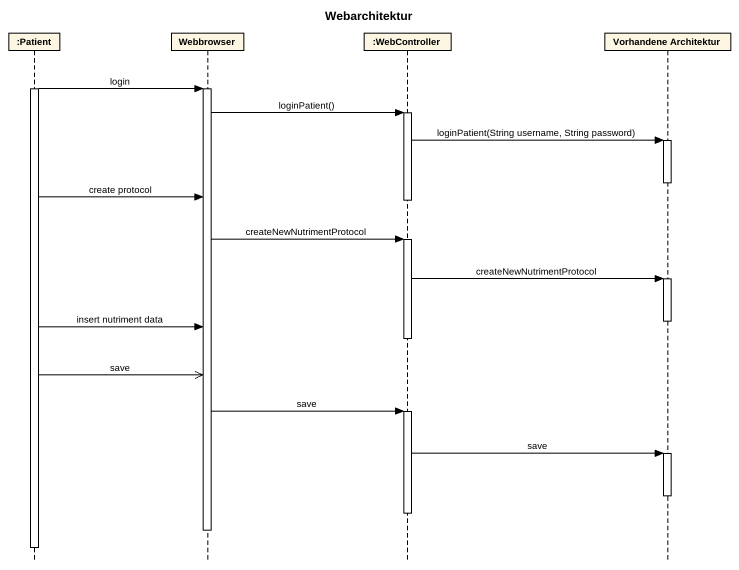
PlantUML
@startuml
title Webarchitektur
hide footbox
participant ":Patient" as Patient
participant Webbrowser
participant ":WebController" as WebController
participant "Vorhandene Architektur" as Vorhandene_Architektur

activate Patient
Patient -> Webbrowser : login
activate Webbrowser
Webbrowser -> WebController : loginPatient()
activate WebController
WebController -> Vorhandene_Architektur : loginPatient(String username, String password)
activate Vorhandene_Architektur
deactivate Vorhandene_Architektur
Patient -> Webbrowser : create protocol
deactivate WebController
Webbrowser -> WebController : createNewNutrimentProtocol
activate WebController
WebController -> Vorhandene_Architektur : createNewNutrimentProtocol
activate Vorhandene_Architektur
deactivate Vorhandene_Architektur
Patient -> Webbrowser : insert nutriment data
deactivate WebController
Patient ->> Webbrowser : save
Webbrowser -> WebController : save
activate WebController
WebController -> Vorhandene_Architektur : save
activate Vorhandene_Architektur
deactivate Vorhandene_Architektur
deactivate WebController
deactivate Webbrowser
deactivate Patient
@enduml
